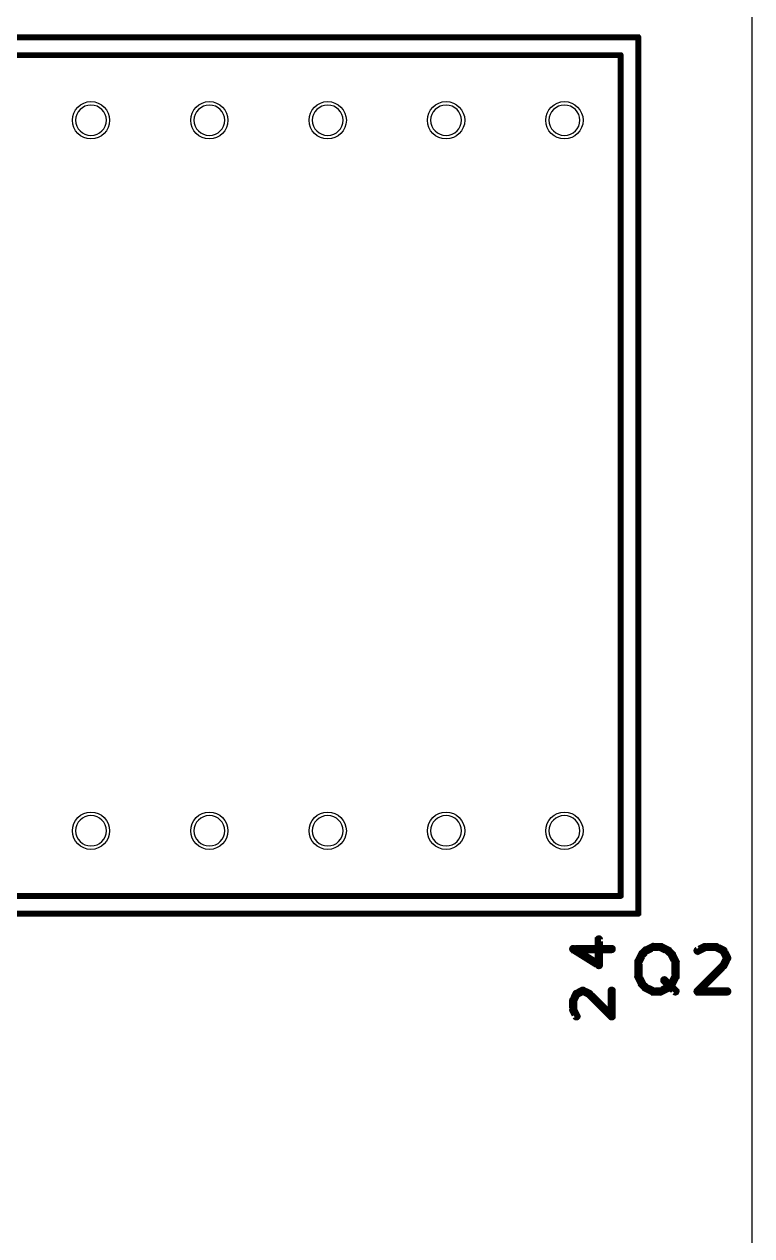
# Model space of a CAD drawing. Extents: x 1.5 to 98, y 12 to 104.4.
# Drawn here: x 82.39 to 98, y 34.49 to 60.48 of the extents above; entities that cross this region are included whole.
import ezdxf

# ---------------------------------------------------------------- set-up
doc = ezdxf.new("R2010")
doc.units = 0
doc.layers.get('0').update_dxf_attribs({"linetype": 'CONTINUOUS'})
for name, color, linetype in [('_BOARD', 254, 'CONTINUOUS'), ('_DRILL', 251, 'CONTINUOUS'), ('BOTTOM_SOLDER_MASK', 6, 'CONTINUOUS'), ('DOCUMENTATION1', 3, 'CONTINUOUS'), ('TOP_SILKSCREEN', 1, 'CONTINUOUS'), ('TOP_SOLDER_MASK', 2, 'CONTINUOUS')]:
    doc.layers.add(name, color=color, linetype=linetype)

# ---------------------------------------------------------------- blocks, each defined once
blk = doc.blocks.new('STYLE1')
at = {"const_width": 0.6}
blk.add_lwpolyline([(-0.3, 0, 1), (0.3, 0, 1)], format="xyb", close=True, dxfattribs=at)
blk = doc.blocks.new('_HOLE')
blk.add_circle((0, 0), 0.5)

msp = doc.modelspace()

# ---------------------------------------------------------------- linework, layer by layer
at = {"layer": '_BOARD', "color": 3}
msp.add_lwpolyline([(2.4, 12), (2.4, 104.4), (2.4, 104.4), (30.6, 104.4), (30.6, 104.4), (30.6, 98.4), (30.6, 98.4), (85.8, 98.4), (85.8, 98.4), (85.8, 104.4), (85.8, 104.4), (98, 104.4), (98, 104.4), (98, 12), (98, 12), (2.4, 12), (2.4, 12)], close=True, dxfattribs=at)
at = {"layer": 'DOCUMENTATION1', "color": 94}
msp.add_lwpolyline([(33.9725, 60.198, 0.127, 0.127, 0), (95.5675, 60.198, 0, 0, 0), (95.5675, 60.198, 0.0635, 0.0635, 0), (95.5675, 60.1662, 0.0635, 0.0635, 1), (95.5675, 60.2298, 0, 0, 0), (95.5993, 60.198, 0.0635, 0.0635, 1), (95.5357, 60.198, 0, 0, 0), (95.5675, 60.198, 0, 0, 0), (95.5675, 60.198, 0.127, 0.127, 0), (95.5675, 41.402, 0, 0, 0), (95.5675, 41.402, 0.0635, 0.0635, 0), (95.5357, 41.402, 0.0635, 0.0635, 1), (95.5993, 41.402, 0, 0, 0), (95.5675, 41.3702, 0.0635, 0.0635, 1), (95.5675, 41.4338, 0, 0, 0), (95.5675, 41.402, 0, 0, 0), (95.5675, 41.402, 0.127, 0.127, 0), (33.9725, 41.402, 0, 0, 0)], format="xyseb", dxfattribs=at)
at = {"layer": 'TOP_SILKSCREEN', "color": 135}
for points in [[(34.3535, 59.817, 0.127, 0.127, 0), (95.1865, 59.817, 0, 0, 0), (95.1865, 59.817, 0.0635, 0.0635, 0), (95.1865, 59.7852, 0.0635, 0.0635, 1), (95.1865, 59.8488, 0, 0, 0), (95.2183, 59.817, 0.0635, 0.0635, 1), (95.1547, 59.817, 0, 0, 0), (95.1865, 59.817, 0, 0, 0), (95.1865, 59.817, 0.127, 0.127, 0), (95.1865, 41.783, 0, 0, 0), (95.1865, 41.783, 0.0635, 0.0635, 0), (95.1547, 41.783, 0.0635, 0.0635, 1), (95.2183, 41.783, 0, 0, 0), (95.1865, 41.7512, 0.0635, 0.0635, 1), (95.1865, 41.8148, 0, 0, 0), (95.1865, 41.783, 0, 0, 0), (95.1865, 41.783, 0.127, 0.127, 0), (34.3535, 41.783, 0, 0, 0)], [(94.6742, 40.3, 0.0889, 0.0889, 1), (94.7632, 40.3, 0, 0, 0), (94.7187, 40.3, 0, 0, 0), (94.7187, 40.3, 0.1778, 0.1778, 0), (94.7187, 40.85, 0.1778, 0.1778, 0), (94.7187, 40.85, 0, 0, 0), (94.7187, 40.85, 0.0889, 0.0889, 0), (94.7632, 40.85, 0.0889, 0.0889, 1), (94.6742, 40.85, 0, 0, 0)], [(95.7064, 40.6481, 0.0889, 0.0889, 1), (95.7462, 40.5685, 0, 0, 0), (95.7263, 40.6083, 0, 0, 0), (95.7263, 40.6083, 0.1778, 0.1778, 0), (95.885, 40.6876, 0.1778, 0.1778, 0), (95.885, 40.6876, 0, 0, 0), (95.885, 40.6876, 0.0889, 0.0889, 0), (95.9049, 40.6478, 0.0889, 0.0889, 1), (95.8651, 40.7274, 0, 0, 0)], [(95.885, 40.7321, 0.0889, 0.0889, 1), (95.885, 40.6431, 0, 0, 0), (95.885, 40.6876, 0, 0, 0), (95.885, 40.6876, 0.1778, 0.1778, 0), (96.0438, 40.6876, 0.1778, 0.1778, 0), (96.0438, 40.6876, 0, 0, 0), (96.0438, 40.6876, 0.0889, 0.0889, 0), (96.0438, 40.6431, 0.0889, 0.0889, 1), (96.0438, 40.7321, 0, 0, 0)], [(96.0637, 40.7274, 0.0889, 0.0889, 1), (96.0239, 40.6478, 0, 0, 0), (96.0438, 40.6876, 0, 0, 0), (96.0438, 40.6876, 0.1778, 0.1778, 0), (96.2025, 40.6083, 0.1778, 0.1778, 0), (96.2025, 40.6083, 0, 0, 0), (96.2025, 40.6083, 0.0889, 0.0889, 0), (96.1826, 40.5685, 0.0889, 0.0889, 1), (96.2224, 40.6481, 0, 0, 0)], [(97.0162, 40.6478, 0.0889, 0.0889, 1), (96.9764, 40.7274, 0, 0, 0), (96.9963, 40.6876, 0, 0, 0), (96.9963, 40.6876, 0.1778, 0.1778, 0), (96.8375, 40.6083, 0.1778, 0.1778, 0), (96.8375, 40.6083, 0, 0, 0), (96.8375, 40.6083, 0.0889, 0.0889, 0), (96.8176, 40.6481, 0.0889, 0.0889, 1), (96.8574, 40.5685, 0, 0, 0)], [(97.2344, 40.6431, 0.0889, 0.0889, 1), (97.2344, 40.7321, 0, 0, 0), (97.2344, 40.6876, 0, 0, 0), (97.2344, 40.6876, 0.1778, 0.1778, 0), (96.9963, 40.6876, 0.1778, 0.1778, 0), (96.9963, 40.6876, 0, 0, 0), (96.9963, 40.6876, 0.0889, 0.0889, 0), (96.9963, 40.7321, 0.0889, 0.0889, 1), (96.9963, 40.6431, 0, 0, 0)], [(97.3732, 40.5685, 0.0889, 0.0889, 1), (97.413, 40.6481, 0, 0, 0), (97.3931, 40.6083, 0, 0, 0), (97.3931, 40.6083, 0.1778, 0.1778, 0), (97.2344, 40.6876, 0.1778, 0.1778, 0), (97.2344, 40.6876, 0, 0, 0), (97.2344, 40.6876, 0.0889, 0.0889, 0), (97.2543, 40.7274, 0.0889, 0.0889, 1), (97.2145, 40.6478, 0, 0, 0)], [(94.9937, 40.5993, 0.0889, 0.0889, 1), (94.9937, 40.6883, 0, 0, 0), (94.9937, 40.6438, 0, 0, 0), (94.9937, 40.6438, 0.1778, 0.1778, 0), (94.1687, 40.6438, 0.1778, 0.1778, 0), (94.1687, 40.6438, 0, 0, 0), (94.1687, 40.6438, 0.0889, 0.0889, 0), (94.1687, 40.6883, 0.0889, 0.0889, 1), (94.1687, 40.5993, 0, 0, 0)], [(94.1923, 40.6815, 0.0889, 0.0889, 1), (94.1451, 40.6061, 0, 0, 0), (94.1687, 40.6438, 0, 0, 0), (94.1687, 40.6438, 0.1778, 0.1778, 0), (94.7187, 40.3, 0.1778, 0.1778, 0), (94.7187, 40.3, 0, 0, 0), (94.7187, 40.3, 0.0889, 0.0889, 0), (94.6951, 40.2623, 0.0889, 0.0889, 1), (94.7423, 40.3377, 0, 0, 0)], [(95.5277, 40.39, 0.0889, 0.0889, 1), (95.6073, 40.3502, 0, 0, 0), (95.5675, 40.3701, 0, 0, 0), (95.5675, 40.3701, 0.1778, 0.1778, 0), (95.6469, 40.5289, 0.1778, 0.1778, 0), (95.6469, 40.5289, 0, 0, 0), (95.6469, 40.5289, 0.0889, 0.0889, 0), (95.6867, 40.509, 0.0889, 0.0889, 1), (95.6071, 40.5488, 0, 0, 0)], [(95.6154, 40.5604, 0.0889, 0.0889, 1), (95.6784, 40.4974, 0, 0, 0), (95.6469, 40.5289, 0, 0, 0), (95.6469, 40.5289, 0.1778, 0.1778, 0), (95.7263, 40.6083, 0.1778, 0.1778, 0), (95.7263, 40.6083, 0, 0, 0), (95.7263, 40.6083, 0.0889, 0.0889, 0), (95.7578, 40.5768, 0.0889, 0.0889, 1), (95.6948, 40.6398, 0, 0, 0)], [(96.234, 40.6398, 0.0889, 0.0889, 1), (96.171, 40.5768, 0, 0, 0), (96.2025, 40.6083, 0, 0, 0), (96.2025, 40.6083, 0.1778, 0.1778, 0), (96.2819, 40.5289, 0.1778, 0.1778, 0), (96.2819, 40.5289, 0, 0, 0), (96.2819, 40.5289, 0.0889, 0.0889, 0), (96.2504, 40.4974, 0.0889, 0.0889, 1), (96.3134, 40.5604, 0, 0, 0)], [(96.3217, 40.5488, 0.0889, 0.0889, 1), (96.2421, 40.509, 0, 0, 0), (96.2819, 40.5289, 0, 0, 0), (96.2819, 40.5289, 0.1778, 0.1778, 0), (96.3613, 40.3701, 0.1778, 0.1778, 0), (96.3613, 40.3701, 0, 0, 0), (96.3613, 40.3701, 0.0889, 0.0889, 0), (96.3215, 40.3502, 0.0889, 0.0889, 1), (96.4011, 40.39, 0, 0, 0)], [(97.4327, 40.4296, 0.0889, 0.0889, 1), (97.5123, 40.4694, 0, 0, 0), (97.4725, 40.4495, 0, 0, 0), (97.4725, 40.4495, 0.1778, 0.1778, 0), (97.3931, 40.6083, 0.1778, 0.1778, 0), (97.3931, 40.6083, 0, 0, 0), (97.3931, 40.6083, 0.0889, 0.0889, 0), (97.4329, 40.6282, 0.0889, 0.0889, 1), (97.3533, 40.5884, 0, 0, 0)], [(97.3533, 40.3107, 0.0889, 0.0889, 1), (97.4329, 40.2709, 0, 0, 0), (97.3931, 40.2908, 0, 0, 0), (97.3931, 40.2908, 0.1778, 0.1778, 0), (97.4725, 40.4495, 0.1778, 0.1778, 0), (97.4725, 40.4495, 0, 0, 0), (97.4725, 40.4495, 0.0889, 0.0889, 0), (97.5123, 40.4296, 0.0889, 0.0889, 1), (97.4327, 40.4694, 0, 0, 0)], [(95.523, 40.0526, 0.0889, 0.0889, 1), (95.612, 40.0526, 0, 0, 0), (95.5675, 40.0526, 0, 0, 0), (95.5675, 40.0526, 0.1778, 0.1778, 0), (95.5675, 40.3701, 0.1778, 0.1778, 0), (95.5675, 40.3701, 0, 0, 0), (95.5675, 40.3701, 0.0889, 0.0889, 0), (95.612, 40.3701, 0.0889, 0.0889, 1), (95.523, 40.3701, 0, 0, 0)], [(96.4058, 40.3701, 0.0889, 0.0889, 1), (96.3168, 40.3701, 0, 0, 0), (96.3613, 40.3701, 0, 0, 0), (96.3613, 40.3701, 0.1778, 0.1778, 0), (96.3613, 40.0526, 0.1778, 0.1778, 0), (96.3613, 40.0526, 0, 0, 0), (96.3613, 40.0526, 0.0889, 0.0889, 0), (96.3168, 40.0526, 0.0889, 0.0889, 1), (96.4058, 40.0526, 0, 0, 0)], [(96.806, 39.7666, 0.0889, 0.0889, 1), (96.869, 39.7036, 0, 0, 0), (96.8375, 39.7351, 0, 0, 0), (96.8375, 39.7351, 0.1778, 0.1778, 0), (97.3931, 40.2908, 0.1778, 0.1778, 0), (97.3931, 40.2908, 0, 0, 0), (97.3931, 40.2908, 0.0889, 0.0889, 0), (97.4246, 40.2593, 0.0889, 0.0889, 1), (97.3616, 40.3223, 0, 0, 0)], [(95.6071, 39.874, 0.0889, 0.0889, 1), (95.6867, 39.9138, 0, 0, 0), (95.6469, 39.8939, 0, 0, 0), (95.6469, 39.8939, 0.1778, 0.1778, 0), (95.5675, 40.0526, 0.1778, 0.1778, 0), (95.5675, 40.0526, 0, 0, 0), (95.5675, 40.0526, 0.0889, 0.0889, 0), (95.6073, 40.0725, 0.0889, 0.0889, 1), (95.5277, 40.0327, 0, 0, 0)], [(95.6948, 39.783, 0.0889, 0.0889, 1), (95.7578, 39.846, 0, 0, 0), (95.7263, 39.8145, 0, 0, 0), (95.7263, 39.8145, 0.1778, 0.1778, 0), (95.6469, 39.8939, 0.1778, 0.1778, 0), (95.6469, 39.8939, 0, 0, 0), (95.6469, 39.8939, 0.0889, 0.0889, 0), (95.6784, 39.9254, 0.0889, 0.0889, 1), (95.6154, 39.8624, 0, 0, 0)], [(96.1546, 40.0048, 0.0889, 0.0889, 1), (96.0916, 39.9418, 0, 0, 0), (96.1231, 39.9733, 0, 0, 0), (96.1231, 39.9733, 0.1778, 0.1778, 0), (96.3613, 39.7351, 0.1778, 0.1778, 0), (96.3613, 39.7351, 0, 0, 0), (96.3613, 39.7351, 0.0889, 0.0889, 0), (96.3298, 39.7036, 0.0889, 0.0889, 1), (96.3928, 39.7666, 0, 0, 0)], [(96.3134, 39.8624, 0.0889, 0.0889, 1), (96.2504, 39.9254, 0, 0, 0), (96.2819, 39.8939, 0, 0, 0), (96.2819, 39.8939, 0.1778, 0.1778, 0), (96.2025, 39.8145, 0.1778, 0.1778, 0), (96.2025, 39.8145, 0, 0, 0), (96.2025, 39.8145, 0.0889, 0.0889, 0), (96.171, 39.846, 0.0889, 0.0889, 1), (96.234, 39.783, 0, 0, 0)], [(96.4011, 40.0327, 0.0889, 0.0889, 1), (96.3215, 40.0725, 0, 0, 0), (96.3613, 40.0526, 0, 0, 0), (96.3613, 40.0526, 0.1778, 0.1778, 0), (96.2819, 39.8939, 0.1778, 0.1778, 0), (96.2819, 39.8939, 0, 0, 0), (96.2819, 39.8939, 0.0889, 0.0889, 0), (96.2421, 39.9138, 0.0889, 0.0889, 1), (96.3217, 39.874, 0, 0, 0)], [(94.2773, 39.6614, 0.0889, 0.0889, 1), (94.1977, 39.7012, 0, 0, 0), (94.2375, 39.6813, 0, 0, 0), (94.2375, 39.6813, 0.1778, 0.1778, 0), (94.1687, 39.5438, 0.1778, 0.1778, 0), (94.1687, 39.5438, 0, 0, 0), (94.1687, 39.5438, 0.0889, 0.0889, 0), (94.1289, 39.5637, 0.0889, 0.0889, 1), (94.2085, 39.5239, 0, 0, 0)], [(94.3949, 39.7102, 0.0889, 0.0889, 1), (94.3551, 39.7898, 0, 0, 0), (94.375, 39.75, 0, 0, 0), (94.375, 39.75, 0.1778, 0.1778, 0), (94.2375, 39.6813, 0.1778, 0.1778, 0), (94.2375, 39.6813, 0, 0, 0), (94.2375, 39.6813, 0.0889, 0.0889, 0), (94.2176, 39.7211, 0.0889, 0.0889, 1), (94.2574, 39.6415, 0, 0, 0)], [(94.4926, 39.6415, 0.0889, 0.0889, 1), (94.5324, 39.7211, 0, 0, 0), (94.5125, 39.6813, 0, 0, 0), (94.5125, 39.6813, 0.1778, 0.1778, 0), (94.375, 39.75, 0.1778, 0.1778, 0), (94.375, 39.75, 0, 0, 0), (94.375, 39.75, 0.0889, 0.0889, 0), (94.3949, 39.7898, 0.0889, 0.0889, 1), (94.3551, 39.7102, 0, 0, 0)], [(94.9622, 39.1685, 0.0889, 0.0889, 1), (95.0252, 39.2315, 0, 0, 0), (94.9937, 39.2, 0, 0, 0), (94.9937, 39.2, 0.1778, 0.1778, 0), (94.5125, 39.6813, 0.1778, 0.1778, 0), (94.5125, 39.6813, 0, 0, 0), (94.5125, 39.6813, 0.0889, 0.0889, 0), (94.544, 39.7128, 0.0889, 0.0889, 1), (94.481, 39.6498, 0, 0, 0)], [(95.0382, 39.75, 0.0889, 0.0889, 1), (94.9492, 39.75, 0, 0, 0), (94.9937, 39.75, 0, 0, 0), (94.9937, 39.75, 0.1778, 0.1778, 0), (94.9937, 39.2, 0.1778, 0.1778, 0), (94.9937, 39.2, 0, 0, 0), (94.9937, 39.2, 0.0889, 0.0889, 0), (94.9492, 39.2, 0.0889, 0.0889, 1), (95.0382, 39.2, 0, 0, 0)], [(95.8651, 39.6953, 0.0889, 0.0889, 1), (95.9049, 39.7749, 0, 0, 0), (95.885, 39.7351, 0, 0, 0), (95.885, 39.7351, 0.1778, 0.1778, 0), (95.7263, 39.8145, 0.1778, 0.1778, 0), (95.7263, 39.8145, 0, 0, 0), (95.7263, 39.8145, 0.0889, 0.0889, 0), (95.7462, 39.8543, 0.0889, 0.0889, 1), (95.7064, 39.7747, 0, 0, 0)], [(96.0438, 39.6906, 0.0889, 0.0889, 1), (96.0438, 39.7796, 0, 0, 0), (96.0438, 39.7351, 0, 0, 0), (96.0438, 39.7351, 0.1778, 0.1778, 0), (95.885, 39.7351, 0.1778, 0.1778, 0), (95.885, 39.7351, 0, 0, 0), (95.885, 39.7351, 0.0889, 0.0889, 0), (95.885, 39.7796, 0.0889, 0.0889, 1), (95.885, 39.6906, 0, 0, 0)], [(96.2224, 39.7747, 0.0889, 0.0889, 1), (96.1826, 39.8543, 0, 0, 0), (96.2025, 39.8145, 0, 0, 0), (96.2025, 39.8145, 0.1778, 0.1778, 0), (96.0438, 39.7351, 0.1778, 0.1778, 0), (96.0438, 39.7351, 0, 0, 0), (96.0438, 39.7351, 0.0889, 0.0889, 0), (96.0239, 39.7749, 0.0889, 0.0889, 1), (96.0637, 39.6953, 0, 0, 0)], [(97.4725, 39.6906, 0.0889, 0.0889, 1), (97.4725, 39.7796, 0, 0, 0), (97.4725, 39.7351, 0, 0, 0), (97.4725, 39.7351, 0.1778, 0.1778, 0), (96.8375, 39.7351, 0.1778, 0.1778, 0), (96.8375, 39.7351, 0, 0, 0), (96.8375, 39.7351, 0.0889, 0.0889, 0), (96.8375, 39.7796, 0.0889, 0.0889, 1), (96.8375, 39.6906, 0, 0, 0)], [(94.2132, 39.5438, 0.0889, 0.0889, 1), (94.1242, 39.5438, 0, 0, 0), (94.1687, 39.5438, 0, 0, 0), (94.1687, 39.5438, 0.1778, 0.1778, 0), (94.1687, 39.3375, 0.1778, 0.1778, 0), (94.1687, 39.3375, 0, 0, 0), (94.1687, 39.3375, 0.0889, 0.0889, 0), (94.1242, 39.3375, 0.0889, 0.0889, 1), (94.2132, 39.3375, 0, 0, 0)], [(94.2085, 39.3574, 0.0889, 0.0889, 1), (94.1289, 39.3176, 0, 0, 0), (94.1687, 39.3375, 0, 0, 0), (94.1687, 39.3375, 0.1778, 0.1778, 0), (94.2375, 39.2, 0.1778, 0.1778, 0), (94.2375, 39.2, 0, 0, 0), (94.2375, 39.2, 0.0889, 0.0889, 0), (94.1977, 39.1801, 0.0889, 0.0889, 1), (94.2773, 39.2199, 0, 0, 0)]]:
    msp.add_lwpolyline(points, format="xyseb", dxfattribs=at)

# ---------------------------------------------------------------- block references
at = {"layer": '_DRILL', "xscale": 0.8, "yscale": 0.8}
for p in [(83.82, 58.42), (86.36, 58.42), (88.9, 58.42), (91.44, 58.42), (93.98, 58.42), (83.82, 43.18), (86.36, 43.18), (88.9, 43.18), (91.44, 43.18), (93.98, 43.18)]:
    msp.add_blockref('_HOLE', p, dxfattribs=at)
at = {"layer": 'BOTTOM_SOLDER_MASK', "color": 253, "xscale": 1.106, "yscale": 1.083}
for p in [(83.82, 58.42), (83.82, 58.42), (86.36, 58.42), (86.36, 58.42), (88.9, 58.42), (88.9, 58.42), (91.44, 58.42), (91.44, 58.42), (93.98, 58.42), (93.98, 58.42), (83.82, 43.18), (83.82, 43.18), (86.36, 43.18), (86.36, 43.18), (88.9, 43.18), (88.9, 43.18), (91.44, 43.18), (91.44, 43.18), (93.98, 43.18), (93.98, 43.18)]:
    msp.add_blockref('STYLE1', p, dxfattribs=at)
at = {"layer": 'TOP_SOLDER_MASK', "color": 253, "xscale": 1.106, "yscale": 1.083}
for p in [(83.82, 58.42), (83.82, 58.42), (86.36, 58.42), (86.36, 58.42), (88.9, 58.42), (88.9, 58.42), (91.44, 58.42), (91.44, 58.42), (93.98, 58.42), (93.98, 58.42), (83.82, 43.18), (83.82, 43.18), (86.36, 43.18), (86.36, 43.18), (88.9, 43.18), (88.9, 43.18), (91.44, 43.18), (91.44, 43.18), (93.98, 43.18), (93.98, 43.18)]:
    msp.add_blockref('STYLE1', p, dxfattribs=at)

doc.saveas('drawing.dxf')
